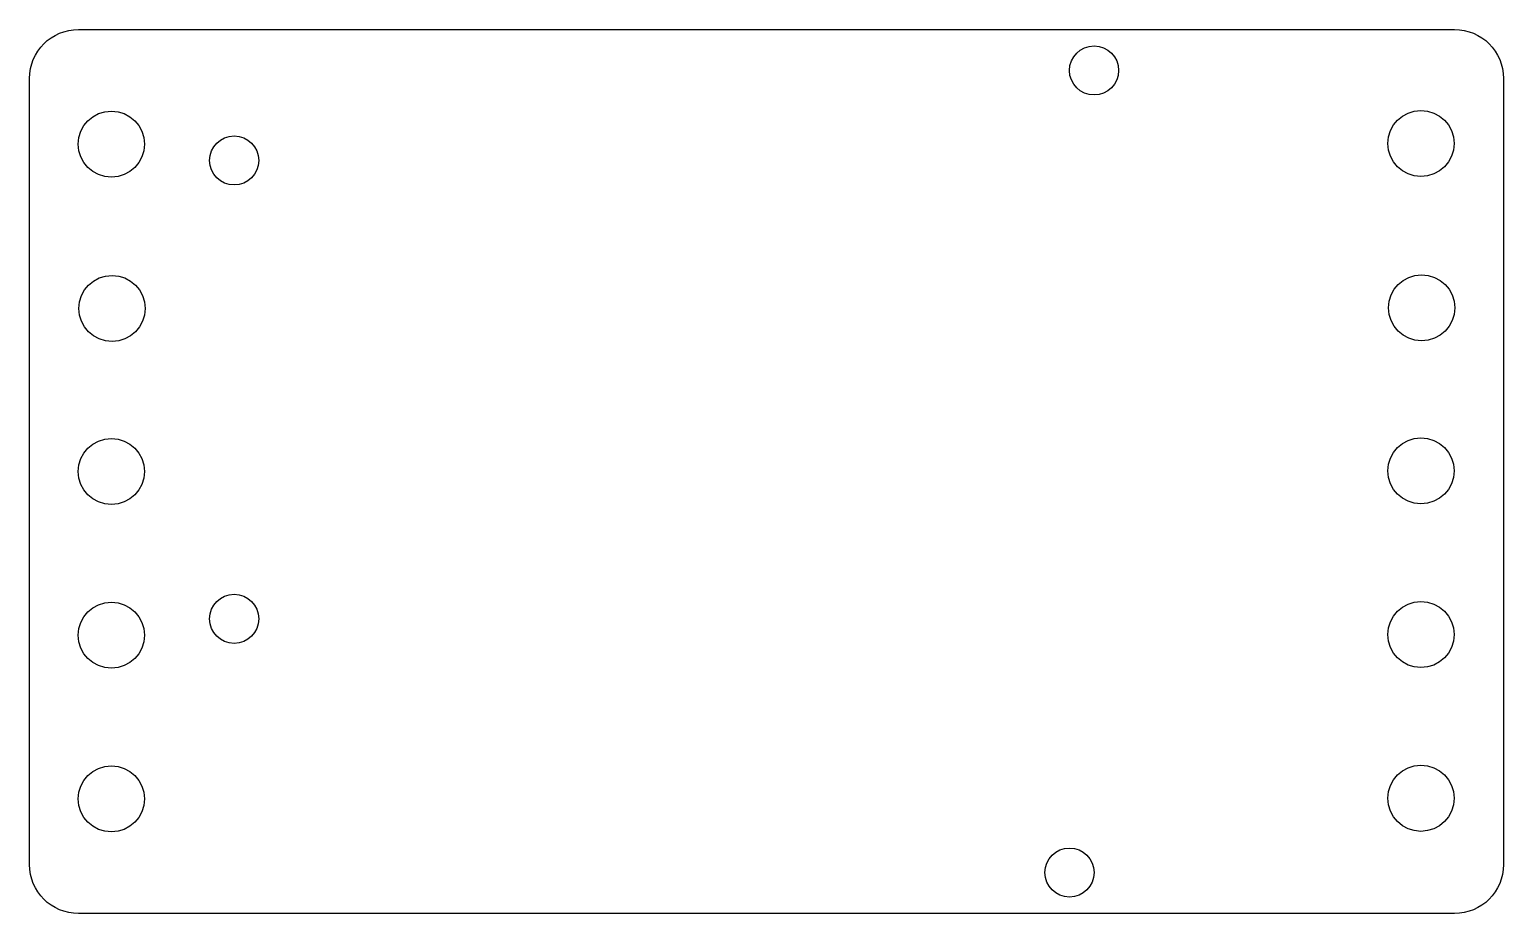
# Model space of a CAD drawing. Extents: x 0 to 90, y 0 to 54.
import ezdxf

# ---------------------------------------------------------------- set-up
doc = ezdxf.new("R2010")
doc.units = 0
doc.layers.add('Layer_1', color=7, linetype='CONTINUOUS')

msp = doc.modelspace()

# ---------------------------------------------------------------- linework, layer by layer
at = {"layer": 'Layer_1', "color": 1}
for points in [[(2.999992, 53.999999), (87.000009, 53.999999), (87.307589, 53.984562), (87.60609, 53.939257), (87.894027, 53.86556), (88.169914, 53.764962), (88.432265, 53.638947), (88.679596, 53.488999), (88.91042, 53.316604), (89.123252, 53.123248), (89.316611, 52.910413), (89.489006, 52.679589), (89.638954, 52.432258), (89.764969, 52.169907), (89.865567, 51.89402), (89.939264, 51.606083), (89.984569, 51.307582), (90.000006, 51.000002), (90.000006, 2.999971), (89.984569, 2.692406), (89.939264, 2.393899), (89.865567, 2.105948), (89.764969, 1.830076), (89.638954, 1.567722), (89.489006, 1.320382), (89.316611, 1.089581), (89.123252, 0.876729), (88.91042, 0.683379), (88.679596, 0.510969), (88.432265, 0.361024), (88.169914, 0.235012), (87.894027, 0.1344), (87.60609, 0.060712), (87.307589, 0.015415), (87.000009, -0.000107), (2.999992, -0.000107), (2.692412, 0.015415), (2.393912, 0.060712), (2.105975, 0.1344), (1.830089, 0.235012), (1.567738, 0.361024), (1.320407, 0.510969), (1.089582, 0.683379), (0.876748, 0.876729), (0.68339, 1.089581), (0.510995, 1.320382), (0.361046, 1.567722), (0.235031, 1.830076), (0.134433, 2.105948), (0.060738, 2.393899), (0.015432, 2.692406), (0, 2.999977), (0, 51.000008), (0.015432, 51.307588), (0.060738, 51.606089), (0.134433, 51.894026), (0.235031, 52.169912), (0.361046, 52.432263), (0.510995, 52.679594), (0.68339, 52.910418), (0.876748, 53.123253), (1.089582, 53.316609), (1.320407, 53.489005), (1.567738, 53.638952), (1.830089, 53.764967), (2.105975, 53.865566), (2.393912, 53.939262), (2.692412, 53.984567), (2.999992, 53.999999)], [(66.499999, 51.499998), (66.469523, 51.197696), (66.38212, 50.916132), (66.243822, 50.661337), (66.060658, 50.439341), (65.838662, 50.256177), (65.583866, 50.117878), (65.3023, 50.030477), (64.999998, 49.999997), (64.697696, 50.030477), (64.41613, 50.117878), (64.161334, 50.256177), (63.939338, 50.439341), (63.756174, 50.661337), (63.617876, 50.916132), (63.530473, 51.197696), (63.499997, 51.499998), (63.530473, 51.8023), (63.617876, 52.083868), (63.756174, 52.338664), (63.939338, 52.56066), (64.161334, 52.743823), (64.41613, 52.882122), (64.697696, 52.969524), (64.999998, 53.000004), (65.3023, 52.969524), (65.583866, 52.882122), (65.838662, 52.743823), (66.060658, 52.56066), (66.243822, 52.338664), (66.38212, 52.083868), (66.469523, 51.8023), (66.499999, 51.499998)], [(7.02375, 46.999999), (6.982635, 46.593375), (6.864714, 46.214644), (6.678126, 45.871918), (6.431007, 45.573314), (6.131498, 45.326942), (5.787735, 45.140917), (5.407856, 45.023353), (5, 44.982361), (4.592144, 45.023353), (4.212265, 45.140917), (3.868502, 45.326942), (3.568992, 45.573314), (3.321875, 45.871918), (3.135286, 46.214644), (3.017365, 46.593375), (2.97625, 46.999999), (3.017365, 47.406623), (3.135286, 47.785354), (3.321875, 48.12808), (3.568992, 48.426684), (3.868502, 48.673056), (4.212265, 48.859081), (4.592144, 48.976645), (5, 49.017637), (5.407856, 48.976645), (5.787735, 48.859081), (6.131498, 48.673056), (6.431007, 48.426684), (6.678126, 48.12808), (6.864714, 47.785354), (6.982635, 47.406623), (7.02375, 46.999999)], [(86.983616, 47.038215), (86.942501, 46.631591), (86.82458, 46.25286), (86.637991, 45.910134), (86.390873, 45.61153), (86.091364, 45.365158), (85.747601, 45.179133), (85.367722, 45.061569), (84.959866, 45.020577), (84.55201, 45.061569), (84.172131, 45.179133), (83.828368, 45.365158), (83.528858, 45.61153), (83.28174, 45.910134), (83.095152, 46.25286), (82.977231, 46.631591), (82.936116, 47.038215), (82.977231, 47.444839), (83.095152, 47.82357), (83.28174, 48.166296), (83.528858, 48.4649), (83.828368, 48.711272), (84.172131, 48.897297), (84.55201, 49.014861), (84.959866, 49.055853), (85.367722, 49.014861), (85.747601, 48.897297), (86.091364, 48.711272), (86.390873, 48.4649), (86.637991, 48.166296), (86.82458, 47.82357), (86.942501, 47.444839), (86.983616, 47.038215)], [(14, 45.999998), (13.969524, 45.697696), (13.882121, 45.416132), (13.743822, 45.161337), (13.560659, 44.939341), (13.338663, 44.756177), (13.083867, 44.617878), (12.802301, 44.530477), (12.499999, 44.499997), (12.197697, 44.530477), (11.916131, 44.617878), (11.661335, 44.756177), (11.439339, 44.939341), (11.256175, 45.161337), (11.117876, 45.416132), (11.030473, 45.697696), (10.999998, 45.999998), (11.030473, 46.3023), (11.117876, 46.583868), (11.256175, 46.838664), (11.439339, 47.06066), (11.661335, 47.243823), (11.916131, 47.382122), (12.197697, 47.469523), (12.499999, 47.500003), (12.802301, 47.469523), (13.083867, 47.382122), (13.338663, 47.243823), (13.560659, 47.06066), (13.743822, 46.838664), (13.882121, 46.583868), (13.969524, 46.3023), (14, 45.999998)], [(7.063886, 36.961784), (7.022771, 36.55516), (6.90485, 36.176428), (6.718261, 35.833703), (6.471143, 35.535099), (6.171634, 35.288726), (5.827871, 35.102702), (5.447992, 34.985138), (5.040136, 34.944146), (4.632279, 34.985138), (4.252401, 35.102702), (3.908638, 35.288726), (3.609128, 35.535099), (3.36201, 35.833703), (3.175422, 36.176428), (3.057501, 36.55516), (3.016385, 36.961784), (3.057501, 37.368408), (3.175422, 37.747139), (3.36201, 38.089864), (3.609128, 38.388469), (3.908638, 38.634841), (4.252401, 38.820866), (4.632279, 38.93843), (5.040136, 38.979421), (5.447992, 38.93843), (5.827871, 38.820866), (6.171634, 38.634841), (6.471143, 38.388469), (6.718261, 38.089864), (6.90485, 37.747139), (7.022771, 37.368408), (7.063886, 36.961784)], [(87.023751, 36.999999), (86.982636, 36.593375), (86.864715, 36.214644), (86.678126, 35.871919), (86.431008, 35.573314), (86.131499, 35.326942), (85.787736, 35.140917), (85.407857, 35.023353), (85.000001, 34.982362), (84.592144, 35.023353), (84.212266, 35.140917), (83.868503, 35.326942), (83.568993, 35.573314), (83.321875, 35.871919), (83.135287, 36.214644), (83.017366, 36.593375), (82.97625, 36.999999), (83.017366, 37.406623), (83.135287, 37.785355), (83.321875, 38.12808), (83.568993, 38.426684), (83.868503, 38.673057), (84.212266, 38.859081), (84.592144, 38.976645), (85.000001, 39.017637), (85.407857, 38.976645), (85.787736, 38.859081), (86.131499, 38.673057), (86.431008, 38.426684), (86.678126, 38.12808), (86.864715, 37.785355), (86.982636, 37.406623), (87.023751, 36.999999)], [(7.02375, 27), (6.982635, 26.593376), (6.864714, 26.214644), (6.678125, 25.871919), (6.431007, 25.573315), (6.131498, 25.326942), (5.787735, 25.140918), (5.407856, 25.023353), (5, 24.982362), (4.592144, 25.023353), (4.212265, 25.140918), (3.868502, 25.326942), (3.568992, 25.573315), (3.321874, 25.871919), (3.135286, 26.214644), (3.017365, 26.593376), (2.97625, 27), (3.017365, 27.406624), (3.135286, 27.785355), (3.321874, 28.12808), (3.568992, 28.426685), (3.868502, 28.673057), (4.212265, 28.859082), (4.592144, 28.976646), (5, 29.017637), (5.407856, 28.976646), (5.787735, 28.859082), (6.131498, 28.673057), (6.431007, 28.426685), (6.678125, 28.12808), (6.864714, 27.785355), (6.982635, 27.406624), (7.02375, 27)], [(86.983616, 27.038215), (86.942501, 26.631591), (86.82458, 26.25286), (86.637991, 25.910134), (86.390873, 25.61153), (86.091364, 25.365158), (85.747601, 25.179133), (85.367722, 25.061569), (84.959866, 25.020578), (84.55201, 25.061569), (84.172131, 25.179133), (83.828368, 25.365158), (83.528858, 25.61153), (83.28174, 25.910134), (83.095152, 26.25286), (82.977231, 26.631591), (82.936116, 27.038215), (82.977231, 27.444839), (83.095152, 27.823571), (83.28174, 28.166296), (83.528858, 28.4649), (83.828368, 28.711273), (84.172131, 28.897297), (84.55201, 29.014861), (84.959866, 29.055853), (85.367722, 29.014861), (85.747601, 28.897297), (86.091364, 28.711273), (86.390873, 28.4649), (86.637991, 28.166296), (86.82458, 27.823571), (86.942501, 27.444839), (86.983616, 27.038215)], [(7.02375, 17), (6.982635, 16.593376), (6.864714, 16.214645), (6.678126, 15.871919), (6.431007, 15.573315), (6.131498, 15.326943), (5.787735, 15.140918), (5.407856, 15.023354), (5, 14.982362), (4.592144, 15.023354), (4.212265, 15.140918), (3.868502, 15.326943), (3.568992, 15.573315), (3.321875, 15.871919), (3.135286, 16.214645), (3.017365, 16.593376), (2.97625, 17), (3.017365, 17.406624), (3.135286, 17.785355), (3.321875, 18.128081), (3.568992, 18.426685), (3.868502, 18.673057), (4.212265, 18.859082), (4.592144, 18.976646), (5, 19.017638), (5.407856, 18.976646), (5.787735, 18.859082), (6.131498, 18.673057), (6.431007, 18.426685), (6.678126, 18.128081), (6.864714, 17.785355), (6.982635, 17.406624), (7.02375, 17)], [(14, 17.999999), (13.969524, 17.697697), (13.882121, 17.416134), (13.743822, 17.161338), (13.560659, 16.939342), (13.338663, 16.756178), (13.083866, 16.617879), (12.802301, 16.530478), (12.499999, 16.499998), (12.197696, 16.530478), (11.916131, 16.617879), (11.661335, 16.756178), (11.439339, 16.939342), (11.256175, 17.161338), (11.117876, 17.416134), (11.030473, 17.697697), (10.999997, 17.999999), (11.030473, 18.302302), (11.117876, 18.583869), (11.256175, 18.838665), (11.439339, 19.060661), (11.661335, 19.243825), (11.916131, 19.382123), (12.197696, 19.469525), (12.499999, 19.500005), (12.802301, 19.469525), (13.083866, 19.382123), (13.338663, 19.243825), (13.560659, 19.060661), (13.743822, 18.838665), (13.882121, 18.583869), (13.969524, 18.302302), (14, 17.999999)], [(86.983616, 17.038216), (86.942501, 16.631592), (86.82458, 16.25286), (86.637991, 15.910135), (86.390873, 15.611531), (86.091364, 15.365158), (85.747601, 15.179134), (85.367722, 15.061569), (84.959866, 15.020578), (84.55201, 15.061569), (84.172131, 15.179134), (83.828368, 15.365158), (83.528858, 15.611531), (83.28174, 15.910135), (83.095152, 16.25286), (82.977231, 16.631592), (82.936116, 17.038216), (82.977231, 17.444839), (83.095152, 17.823571), (83.28174, 18.166296), (83.528858, 18.464901), (83.828368, 18.711273), (84.172131, 18.897298), (84.55201, 19.014862), (84.959866, 19.055853), (85.367722, 19.014862), (85.747601, 18.897298), (86.091364, 18.711273), (86.390873, 18.464901), (86.637991, 18.166296), (86.82458, 17.823571), (86.942501, 17.444839), (86.983616, 17.038216)], [(7.02375, 7), (6.982635, 6.593376), (6.864714, 6.214645), (6.678125, 5.871919), (6.431007, 5.573315), (6.131498, 5.326943), (5.787735, 5.140918), (5.407856, 5.023354), (5, 4.982362), (4.592144, 5.023354), (4.212265, 5.140918), (3.868502, 5.326943), (3.568992, 5.573315), (3.321874, 5.871919), (3.135286, 6.214645), (3.017365, 6.593376), (2.97625, 7), (3.017365, 7.406624), (3.135286, 7.785355), (3.321874, 8.128081), (3.568992, 8.426685), (3.868502, 8.673057), (4.212265, 8.859082), (4.592144, 8.976646), (5, 9.017638), (5.407856, 8.976646), (5.787735, 8.859082), (6.131498, 8.673057), (6.431007, 8.426685), (6.678125, 8.128081), (6.864714, 7.785355), (6.982635, 7.406624), (7.02375, 7)], [(86.983616, 7.038216), (86.942501, 6.631592), (86.82458, 6.252861), (86.637991, 5.910135), (86.390873, 5.611531), (86.091364, 5.365158), (85.747601, 5.179134), (85.367722, 5.06157), (84.959866, 5.020578), (84.55201, 5.06157), (84.172131, 5.179134), (83.828368, 5.365158), (83.528858, 5.611531), (83.28174, 5.910135), (83.095152, 6.252861), (82.977231, 6.631592), (82.936116, 7.038216), (82.977231, 7.44484), (83.095152, 7.823571), (83.28174, 8.166297), (83.528858, 8.464901), (83.828368, 8.711273), (84.172131, 8.897298), (84.55201, 9.014862), (84.959866, 9.055854), (85.367722, 9.014862), (85.747601, 8.897298), (86.091364, 8.711273), (86.390873, 8.464901), (86.637991, 8.166297), (86.82458, 7.823571), (86.942501, 7.44484), (86.983616, 7.038216)], [(64.999999, 2.499999), (64.969524, 2.197697), (64.882121, 1.916134), (64.743822, 1.661338), (64.560659, 1.439342), (64.338663, 1.256178), (64.083866, 1.117879), (63.8023, 1.030478), (63.499998, 0.999998), (63.197696, 1.030478), (62.91613, 1.117879), (62.661334, 1.256178), (62.439338, 1.439342), (62.256175, 1.661338), (62.117876, 1.916134), (62.030473, 2.197697), (61.999997, 2.499999), (62.030473, 2.802302), (62.117876, 3.083869), (62.256175, 3.338665), (62.439338, 3.560661), (62.661334, 3.743825), (62.91613, 3.882123), (63.197696, 3.969525), (63.499998, 4.000005), (63.8023, 3.969525), (64.083866, 3.882123), (64.338663, 3.743825), (64.560659, 3.560661), (64.743822, 3.338665), (64.882121, 3.083869), (64.969524, 2.802302), (64.999999, 2.499999)]]:
    msp.add_lwpolyline(points, dxfattribs=at)

doc.saveas('drawing.dxf')
